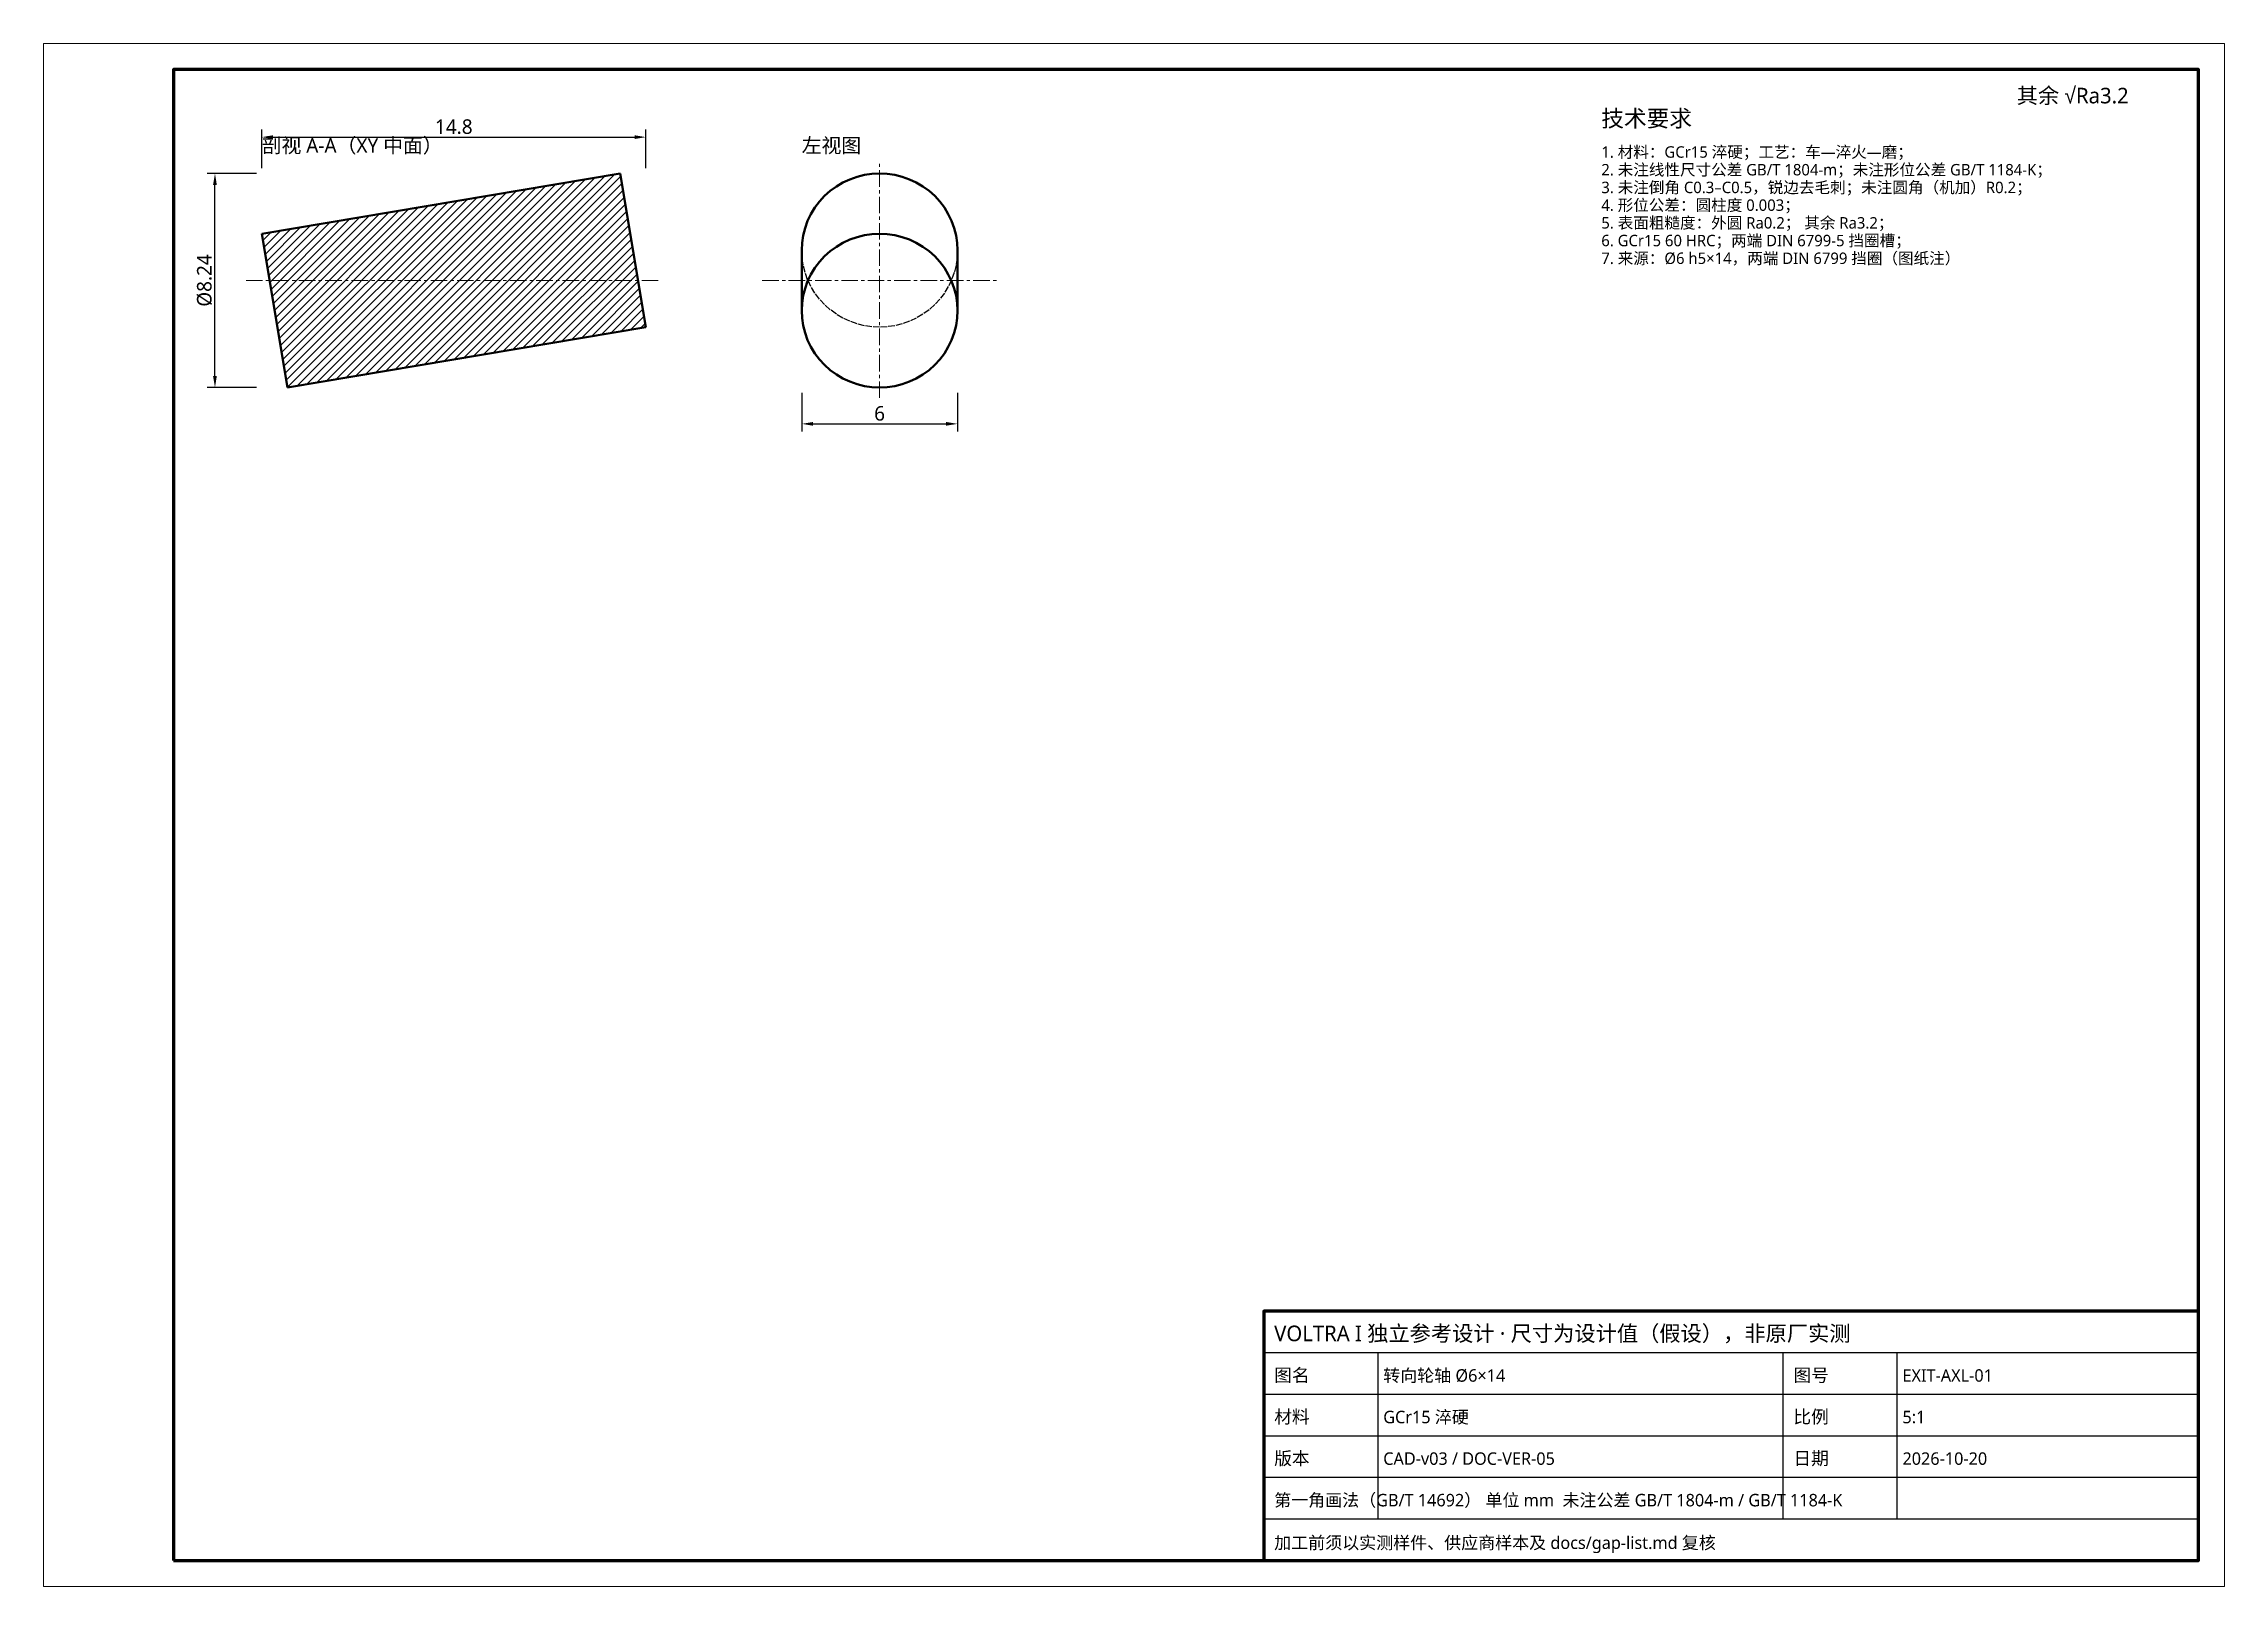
# Model space of a CAD drawing. Header units: millimetres. Extents: x 0 to 420, y 0 to 297.
import ezdxf

# ---------------------------------------------------------------- set-up
doc = ezdxf.new("R2010")
doc.units = ezdxf.units.MM
doc.linetypes.add('CENTER', pattern=[5.08, 3.175, -0.635, 0.635, -0.635])
doc.linetypes.add('DASHED', pattern=[1.524, 1.27, -0.254])
for name, color, linetype, lineweight in [('CENTER', 1, 'CENTER', 18), ('DIM', 3, 'CONTINUOUS', 18), ('FRAME', 7, 'CONTINUOUS', 70), ('HATCH', 8, 'CONTINUOUS', 13), ('HIDDEN', 8, 'DASHED', 25), ('TEXT', 7, 'CONTINUOUS', 25), ('VISIBLE', 7, 'CONTINUOUS', 50)]:
    doc.layers.add(name, color=color, linetype=linetype, lineweight=lineweight)
doc.styles.add('CJK', font='NotoSansCJK-Regular.ttc')
doc.dimstyles.new('GB', dxfattribs={"dimtxt": 2.8, "dimasz": 2.2, "dimexe": 1.5, "dimexo": 1, "dimgap": 0.6, "dimtad": 1, "dimlfac": 100, "dimzin": 12, "dimdsep": 46, "dimtxsty": 'CJK', "dimcen": 2.5, "dimazin": 3, "dimtfac": 0.5, "dimtmove": 2, "dimatfit": 3})

msp = doc.modelspace()

# ---------------------------------------------------------------- hatches: boundary and pattern name
at = {"layer": 'HATCH'}
h = msp.add_hatch(dxfattribs=at)
h.set_pattern_fill('ANSI31', scale=0.35)
h.paths.add_polyline_path([(111.03003, 272), (109.53587, 271.74864), (108.04171, 271.49728), (106.54756, 271.24593), (105.0534, 270.99457), (103.55924, 270.74321), (102.06509, 270.49185), (100.57093, 270.2405), (99.07677, 269.98914), (97.58262, 269.73778), (96.08846, 269.48642), (94.59431, 269.23506), (93.10015, 268.98371), (91.60599, 268.73235), (90.11184, 268.48099), (88.61768, 268.22963), (87.12352, 267.97828), (85.62937, 267.72692), (84.13521, 267.47556), (82.64105, 267.2242), (81.1469, 266.97284), (79.65274, 266.72149), (78.15859, 266.47013), (76.66443, 266.21877), (75.17027, 265.96741), (73.67612, 265.71606), (72.18196, 265.4647), (70.6878, 265.21334), (69.19365, 264.96198), (67.69949, 264.71062), (66.20533, 264.45927), (64.71118, 264.20791), (63.21702, 263.95655), (61.72286, 263.70519), (60.22871, 263.45384), (58.73455, 263.20248), (57.2404, 262.95112), (55.74624, 262.69976), (54.25208, 262.4484), (52.75793, 262.19705), (51.26377, 261.94569), (49.76961, 261.69433), (48.27546, 261.44297), (46.7813, 261.19162), (45.28714, 260.94026), (43.79299, 260.6889), (42.29883, 260.43754), (42.20109, 259.19195), (42.45244, 257.69779), (42.7038, 256.20363), (42.95516, 254.70948), (43.20652, 253.21532), (43.45788, 251.72116), (43.70923, 250.22701), (43.96059, 248.73285), (44.21195, 247.23869), (44.46331, 245.74454), (44.71466, 244.25038), (44.96602, 242.75623), (45.21738, 241.26207), (45.46874, 239.76791), (45.7201, 238.27376), (45.97145, 236.7796), (46.22281, 235.28544), (46.47417, 233.79129), (46.72553, 232.29713), (46.97688, 230.80297), (48.47104, 231.05433), (49.9652, 231.30569), (51.45935, 231.55705), (52.95351, 231.8084), (54.44767, 232.05976), (55.94182, 232.31112), (57.43598, 232.56248), (58.93014, 232.81384), (60.42429, 233.06519), (61.91845, 233.31655), (63.4126, 233.56791), (64.90676, 233.81927), (66.40092, 234.07062), (67.89507, 234.32198), (69.38923, 234.57334), (70.88339, 234.8247), (72.37754, 235.07606), (73.8717, 235.32741), (75.36586, 235.57877), (76.86001, 235.83013), (78.35417, 236.08149), (79.84833, 236.33284), (81.34248, 236.5842), (82.83664, 236.83556), (84.33079, 237.08692), (85.82495, 237.33828), (87.31911, 237.58963), (88.81326, 237.84099), (90.30742, 238.09235), (91.80158, 238.34371), (93.29573, 238.59506), (94.78989, 238.84642), (96.28405, 239.09778), (97.7782, 239.34914), (99.27236, 239.6005), (100.76651, 239.85185), (102.26067, 240.10321), (103.75483, 240.35457), (105.24898, 240.60593), (106.74314, 240.85728), (108.2373, 241.10864), (109.73145, 241.36), (111.22561, 241.61136), (112.71977, 241.86272), (114.21392, 242.11407), (115.70808, 242.36543), (115.80582, 243.61103), (115.55447, 245.10518), (115.30311, 246.59934), (115.05175, 248.0935), (114.80039, 249.58765), (114.54904, 251.08181), (114.29768, 252.57597), (114.04632, 254.07012), (113.79496, 255.56428), (113.5436, 257.05844), (113.29225, 258.55259), (113.04089, 260.04675), (112.78953, 261.54091), (112.53817, 263.03506), (112.28682, 264.52922), (112.03546, 266.02337), (111.7841, 267.51753), (111.53274, 269.01169), (111.28138, 270.50584), (111.03003, 272)])

# ---------------------------------------------------------------- linework, layer by layer
at = {"layer": 'CENTER'}
for p, q in [((161.00691, 228.80297), (161.00691, 274)), ((39, 251.40149), (119.00691, 251.40149)), ((138.4084, 251.40149), (183.60542, 251.40149))]:
    msp.add_line(p, q, dxfattribs=at)
at = {"layer": 'FRAME', "lineweight": 18}
msp.add_lwpolyline([(0, 0), (420, 0), (420, 297), (0, 297)], close=True, dxfattribs=at)
at = {"layer": 'FRAME'}
for points in [[(25, 5), (415, 5), (415, 292), (25, 292)], [(235, 5), (415, 5), (415, 53), (235, 53)]]:
    msp.add_lwpolyline(points, close=True, dxfattribs=at)
at = {"layer": 'HIDDEN'}
msp.add_lwpolyline([(176.00691, 257.20785), (175.93468, 255.75797), (175.71869, 254.32205), (175.36102, 252.91392), (174.8651, 251.54714), (174.23573, 250.23488), (173.47895, 248.98977), (172.60207, 247.82381), (171.61351, 246.74822), (170.52281, 245.77337), (169.34046, 244.90863), (168.07786, 244.16234), (166.74716, 243.54169), (165.36118, 243.05265), (163.93327, 242.69993), (162.47717, 242.48693), (161.00691, 242.4157), (159.53665, 242.48693), (158.08056, 242.69993), (156.65264, 243.05265), (155.26666, 243.54169), (153.93596, 244.16234), (152.67336, 244.90863), (151.49101, 245.77337), (150.40031, 246.74822), (149.41175, 247.82381), (148.53487, 248.98977), (147.77809, 250.23488), (147.14872, 251.54714), (146.65281, 252.91392), (146.29513, 254.32205), (146.07914, 255.75797), (146.00691, 257.20785)], dxfattribs=at)
at = {"layer": 'TEXT'}
for p, q in [((235, 45), (415, 45)), ((257, 13), (257, 45)), ((335, 13), (335, 45)), ((357, 13), (357, 45)), ((235, 37), (415, 37)), ((235, 29), (415, 29)), ((235, 21), (415, 21)), ((235, 13), (415, 13))]:
    msp.add_line(p, q, dxfattribs=at)
at = {"layer": 'VISIBLE'}
for points in [[(42, 260.38727), (111.03003, 272)], [(111.03003, 272), (116.00691, 242.4157)], [(146.00691, 257.20785), (146.07914, 258.65774), (146.29513, 260.09366), (146.65281, 261.50179), (147.14872, 262.86856), (147.77809, 264.18082), (148.53487, 265.42593), (149.41175, 266.59189), (150.40031, 267.66748), (151.49101, 268.64234), (152.67336, 269.50707), (153.93596, 270.25336), (155.26666, 270.87401), (156.65264, 271.36306), (158.08056, 271.71577), (159.53665, 271.92877), (161.00691, 272)], [(161.00691, 272), (162.47717, 271.92877), (163.93327, 271.71577), (165.36118, 271.36306), (166.74716, 270.87401), (168.07786, 270.25336), (169.34046, 269.50707), (170.52281, 268.64234), (171.61351, 267.66748), (172.60207, 266.59189), (173.47895, 265.42593), (174.23573, 264.18082), (174.8651, 262.86856), (175.36102, 261.50179), (175.71869, 260.09366), (175.93468, 258.65774), (176.00691, 257.20785)], [(42, 260.38727), (46.97688, 230.80297)], [(146.00691, 245.59512), (146.07914, 247.04501), (146.29513, 248.48093), (146.65281, 249.88906), (147.14872, 251.25583), (147.77809, 252.56809), (148.53487, 253.8132), (149.41175, 254.97916), (150.40031, 256.05475), (151.49101, 257.02961), (152.67336, 257.89434), (153.93596, 258.64063), (155.26666, 259.26129), (156.65264, 259.75033), (158.08056, 260.10304), (159.53665, 260.31604), (161.00691, 260.38727)], [(146.00691, 257.20785), (146.00691, 245.59512)], [(161.00691, 260.38727), (162.47717, 260.31604), (163.93327, 260.10304), (165.36118, 259.75033), (166.74716, 259.26129), (168.07786, 258.64063), (169.34046, 257.89434), (170.52281, 257.02961), (171.61351, 256.05475), (172.60207, 254.97916), (173.47895, 253.8132), (174.23573, 252.56809), (174.8651, 251.25583), (175.36102, 249.88906), (175.71869, 248.48093), (175.93468, 247.04501), (176.00691, 245.59512)], [(176.00691, 257.20785), (176.00691, 245.59512)], [(176.00691, 245.59512), (175.93468, 244.14524), (175.71869, 242.70932), (175.36102, 241.30119), (174.8651, 239.93441), (174.23573, 238.62215), (173.47895, 237.37704), (172.60207, 236.21108), (171.61351, 235.13549), (170.52281, 234.16064), (169.34046, 233.2959), (168.07786, 232.54961), (166.74716, 231.92896), (165.36118, 231.43992), (163.93327, 231.0872), (162.47717, 230.8742), (161.00691, 230.80297), (159.53665, 230.8742), (158.08056, 231.0872), (156.65264, 231.43992), (155.26666, 231.92896), (153.93596, 232.54961), (152.67336, 233.2959), (151.49101, 234.16064), (150.40031, 235.13549), (149.41175, 236.21108), (148.53487, 237.37704), (147.77809, 238.62215), (147.14872, 239.93441), (146.65281, 241.30119), (146.29513, 242.70932), (146.07914, 244.14524), (146.00691, 245.59512)], [(116.00691, 242.4157), (46.97688, 230.80297)]]:
    msp.add_lwpolyline(points, dxfattribs=at)

# ---------------------------------------------------------------- texts
at = {"layer": 'TEXT', "style": 'CJK'}
for s, height, p in [('其余 √Ra3.2', 3, (380, 285.5)), ('技术要求', 3.2, (300, 281)), ('剖视 A-A（XY 中面）', 2.8, (42, 276)), ('左视图', 2.8, (146.00691, 276)), ('1. 材料：GCr15 淬硬；工艺：车—淬火—磨；', 2.2, (300, 275.04)), ('2. 未注线性尺寸公差 GB/T 1804-m；未注形位公差 GB/T 1184-K；', 2.2, (300, 271.63)), ('3. 未注倒角 C0.3–C0.5，锐边去毛刺；未注圆角（机加）R0.2；', 2.2, (300, 268.22)), ('4. 形位公差：圆柱度 0.003；', 2.2, (300, 264.81)), ('6. GCr15 60 HRC；两端 DIN 6799-5 挡圈槽；', 2.2, (300, 257.99)), ('5. 表面粗糙度：外圆 Ra0.2； 其余 Ra3.2；', 2.2, (300, 261.4)), ('7. 来源：Ø6 h5×14，两端 DIN 6799 挡圈（图纸注）', 2.2, (300, 254.58)), ('VOLTRA I 独立参考设计 · 尺寸为设计值（假设），非原厂实测', 3, (237, 47.2)), ('图名', 2.5, (237, 39.4)), ('转向轮轴 Ø6×14', 2.4, (258, 39.4)), ('图号', 2.5, (337, 39.4)), ('EXIT-AXL-01', 2.4, (358, 39.4)), ('材料', 2.5, (237, 31.4)), ('GCr15 淬硬', 2.4, (258, 31.4)), ('比例', 2.5, (337, 31.4)), ('5:1', 2.4, (358, 31.4)), ('版本', 2.5, (237, 23.4)), ('CAD-v03 / DOC-VER-05', 2.4, (258, 23.4)), ('日期', 2.5, (337, 23.4)), ('2026-10-20', 2.4, (358, 23.4)), ('第一角画法（GB/T 14692） 单位 mm  未注公差 GB/T 1804-m / GB/T 1184-K', 2.4, (237, 15.4)), ('加工前须以实测样件、供应商样本及 docs/gap-list.md 复核', 2.4, (237, 7.2))]:
    msp.add_text(s, height=height, dxfattribs=at).set_placement(p)

# ---------------------------------------------------------------- dimensions: what is measured, and where the dimension line sits
at = {"layer": 'DIM'}
for base, p1, p2, text in [((42, 279), (42, 272), (116.00691, 272), '14.8'), ((146.00691, 223.80297), (146.00691, 230.80297), (176.00691, 230.80297), '6')]:
    msp.add_linear_dim(base=base, p1=p1, p2=p2, text=text, dimstyle='GB', dxfattribs=at).render()
msp.add_linear_dim(base=(33, 230.80297), p1=(42, 230.80297), p2=(42, 272), angle=90, text='Ø8.24', dimstyle='GB', dxfattribs=at).render()

doc.saveas('drawing.dxf')
